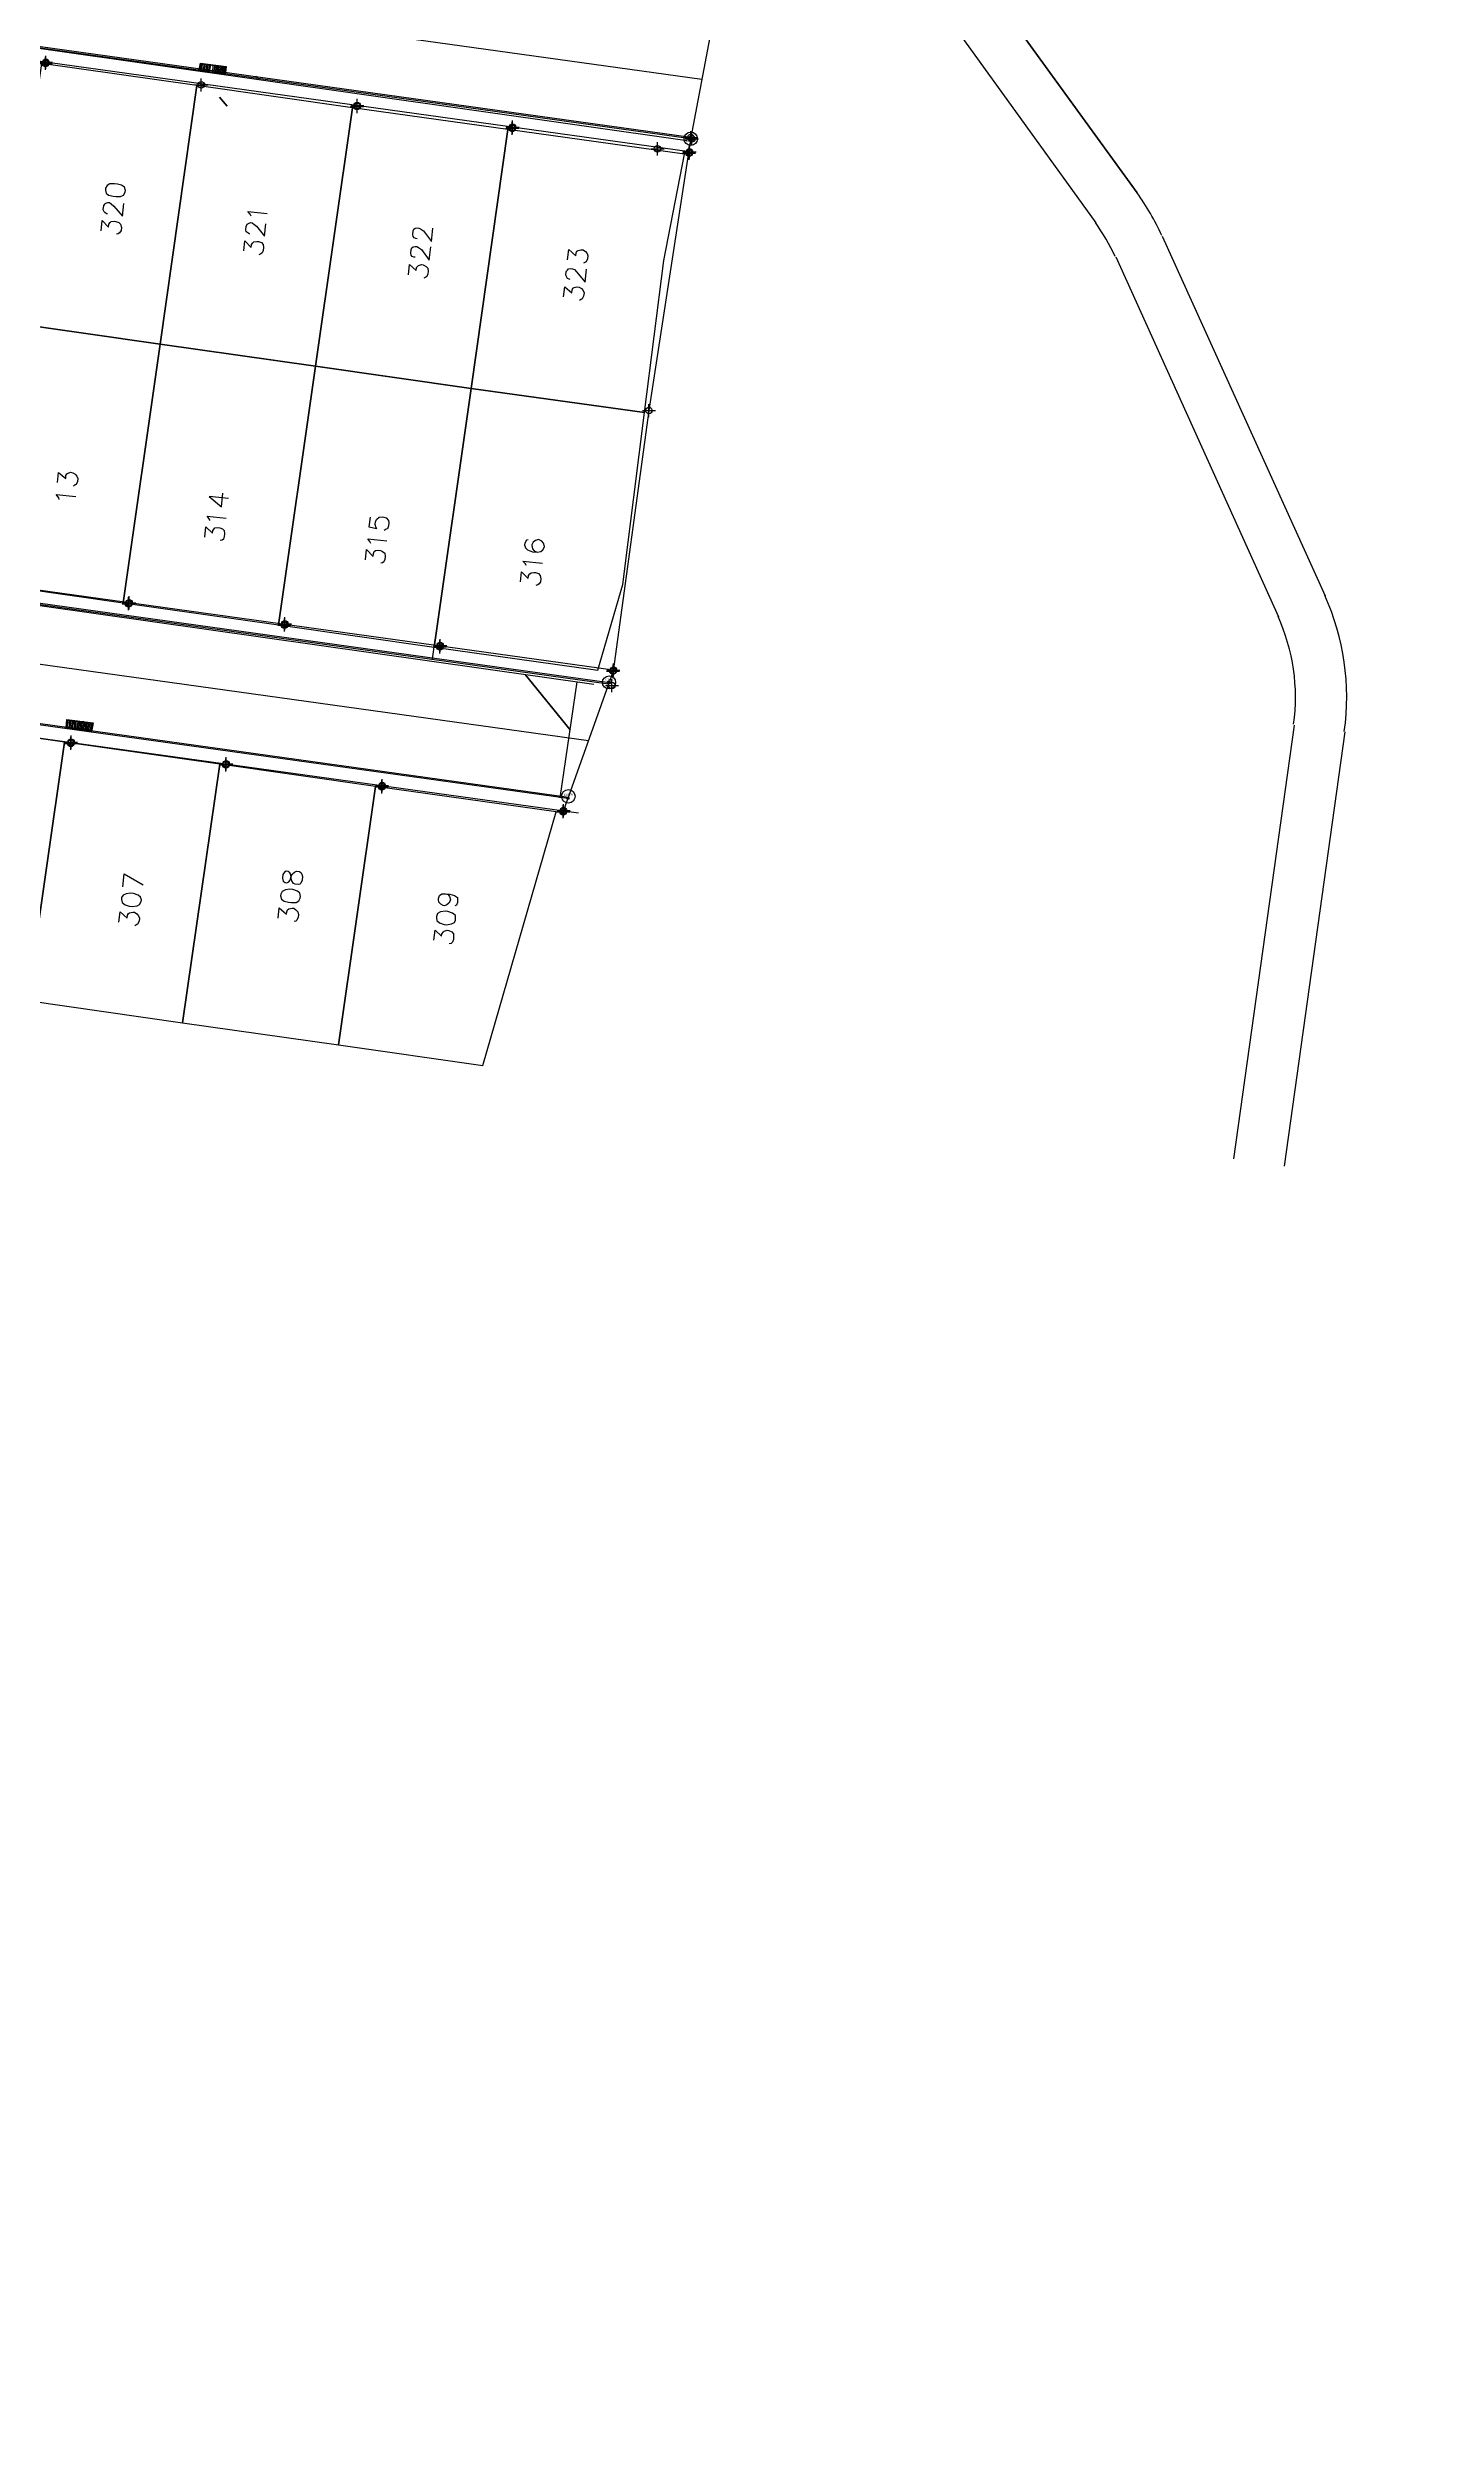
# Model space of a CAD drawing. Header units: metres. Extents: x -977055 to 805873, y -1033982 to 242021.
# Drawn here: x 1088.6 to 1194.6, y 727.7 to 909.6 of the extents above; entities that cross this region are included whole.
import ezdxf

# ---------------------------------------------------------------- set-up
doc = ezdxf.new("R2010")
doc.units = ezdxf.units.M
for name, color, linetype in [('C-ROAD-PROF-TEXT', 11, 'Continuous'), ('NIVEL BORDILLO', 6, 'Continuous'), ('V-NODE', 1, 'Continuous')]:
    doc.layers.add(name, color=color, linetype=linetype)
doc.layers.add('PDF2_area escolar', color=7, linetype='Continuous', true_color=0x989898)
doc.layers.add('PDF_Geometry', color=7, linetype='Continuous', true_color=0x797979)
doc.styles.add('MtXpl_Calibri', font='calibri.ttf')

# ---------------------------------------------------------------- blocks, each defined once
blk = doc.blocks.new('base')
at = {"layer": 'PDF_Geometry', "lineweight": 25, "extrusion": (-0.000787417, 0.063364, 0.99799), "elevation": 0.03}
for points in [[(-314.36, -197.29), (-299.6, -195.68), (-292.74, -194.19), (-282.66, -192.11), (-274.48, -190.36), (-258.04, -185.15), (-248.03, -180.61), (-240.54, -177.71), (-228.64, -174.04), (-222.73, -172.71), (-217.38, -171.04), (-209.93, -169.25), (-202.16, -164.76), (-196.2, -160.28), (-195.07, -159.82), (-178.09, -157.46), (-154.3, -156.61), (-136.67, -154.61), (-124.44, -153.16), (-118.07, -151.47), (-100.79, -146.65), (-80.95, -140.97), (-73.38, -139.33), (-61.69, -135.82), (-40.5, -131.6), (-37.73, -130.87), (-17.66, -129.44), (1.31, -127.46), (21.09, -124.93), (41.01, -122.83), (47.38, -123.46), (63.59, -123.19), (81.4, -124.31), (85.64, -96.07), (88.7, -66.39), (92.81, -40.78), (97.16, -22.39), (100.6, -1.56), (102.48, 8.32), (109.69, 37.36), (117.53, 76.62), (126.22, 115.64), (131.51, 149.59), (134.68, 173.97), (136.92, 195.59), (139.96, 229.68), (141.56, 250.68), (142.61, 271.37), (143.25, 283.21), (147.07, 312.94), (152.58, 355.63), (153.55, 396.04), (150.87, 418.02), (151.78, 438.64), (150.96, 458.03), (151.78, 438.64), (150.87, 418.02), (153.55, 396.04), (152.58, 355.63), (147.07, 312.94), (143.25, 283.21), (142.61, 271.37), (141.56, 250.68), (139.96, 229.68), (136.92, 195.59), (134.68, 173.97), (131.51, 149.59), (126.22, 115.64), (117.53, 76.62), (109.69, 37.36), (102.48, 8.32), (100.6, -1.56), (97.16, -22.39), (92.81, -40.78), (88.7, -66.39), (85.64, -96.07), (81.4, -124.31), (63.59, -123.19), (47.38, -123.46), (41.01, -122.83), (21.09, -124.93), (1.31, -127.46), (-17.66, -129.44), (-37.73, -130.87), (-40.5, -131.6), (-61.69, -135.82), (-73.38, -139.33), (-80.95, -140.97), (-100.79, -146.65), (-118.07, -151.47), (-124.44, -153.16), (-136.67, -154.61), (-154.3, -156.61), (-178.09, -157.46), (-195.07, -159.82), (-196.2, -160.28), (-202.16, -164.76), (-209.93, -169.25), (-217.38, -171.04), (-222.73, -172.71), (-228.64, -174.04), (-240.54, -177.71), (-248.03, -180.61), (-258.04, -185.15), (-274.48, -190.36), (-282.66, -192.11), (-292.74, -194.19), (-299.6, -195.68), (-314.36, -197.29), (-312.18, -178.45), (-309.15, -157.9), (-306.88, -132.9), (-305.82, -118), (-298.64, -78.8), (-291.06, -45.08), (-282.25, -15.12), (-275.64, 10.47), (-270.32, 33.9), (-263.82, 63.16), (-258.15, 86.41), (-284.42, 123.89)], [(-253.28, 117.21), (-163.47, 103.24), (-161.54, 104.68), (-155.57, 143.05), (-157.01, 144.98), (-245.63, 158.72)], [(-218.01, 111.67), (-216.1, 111.39), (-216.21, 110.85), (-218.08, 111.12)], [(-216.19, 111.4), (-216.25, 110.85)], [(-216.28, 111.41), (-216.34, 110.86)], [(-216.37, 111.42), (-216.48, 110.88)], [(-216.46, 111.43), (-216.57, 110.89)], [(-216.6, 111.45), (-216.66, 110.9)], [(-216.69, 111.46), (-216.76, 110.91)], [(-216.78, 111.47), (-216.89, 110.93)], [(-216.87, 111.48), (-216.98, 110.94)], [(-217.1, 111.51), (-217.17, 110.96)], [(-217.19, 111.57), (-217.3, 110.98)], [(-217.28, 111.58), (-217.39, 111.04)], [(-217.42, 111.59), (-217.48, 111.05)], [(-217.51, 111.61), (-217.57, 111.06)], [(-217.6, 111.62), (-217.71, 111.07)], [(-217.69, 111.63), (-217.8, 111.08)], [(-217.83, 111.64), (-217.89, 111.1)], [(-217.92, 111.66), (-217.98, 111.11)], [(-208.42, 123.54), (-208.51, 122.76), (-209, 123.29), (-209.03, 123.06), (-209.14, 122.93), (-209.2, 122.85), (-209.43, 122.83), (-209.57, 122.84), (-209.79, 122.92), (-209.91, 123.07), (-209.98, 123.31), (-209.95, 123.54), (-209.83, 123.71), (-209.73, 123.79), (-209.59, 123.82)], [(-208.94, 122.26), (-208.85, 122.25), (-208.73, 122.14), (-208.69, 122.09), (-208.61, 121.94), (-208.65, 121.62), (-208.76, 121.5), (-208.81, 121.45), (-208.96, 121.38), (-209.09, 121.4), (-209.22, 121.5), (-209.43, 121.67), (-210.08, 122.44), (-210.2, 121.48)], [(-219.9, 122.56), (-219.82, 122.41), (-219.66, 122.21), (-221.12, 122.38)], [(-219.3, 125.22), (-219.39, 124.45), (-219.88, 124.97), (-219.91, 124.74), (-220.02, 124.61), (-220.08, 124.53), (-220.31, 124.51), (-220.45, 124.53), (-220.67, 124.6), (-220.79, 124.75), (-220.81, 124.99), (-220.78, 125.22), (-220.71, 125.39), (-220.61, 125.47), (-220.46, 125.55)], [(-219.78, 123.94), (-219.73, 123.93), (-219.61, 123.82), (-219.52, 123.77), (-219.49, 123.62), (-219.52, 123.35), (-219.59, 123.17), (-219.69, 123.14), (-219.84, 123.06), (-219.97, 123.08), (-220.1, 123.19), (-220.31, 123.35), (-220.91, 124.12), (-221.03, 123.16)], [(-232.56, 124.46), (-232.47, 124.44), (-232.34, 124.38), (-232.26, 124.28), (-232.23, 124.14), (-232.26, 123.86), (-232.32, 123.73), (-232.42, 123.65), (-232.57, 123.62), (-232.7, 123.64), (-232.84, 123.7), (-233.05, 123.87), (-233.65, 124.68), (-233.77, 123.67)], [(-289.49, 124.96), (-301.59, 152.67)], [(-231.86, 127.2), (-231.95, 126.42), (-232.45, 126.9), (-232.48, 126.67), (-232.59, 126.55), (-232.64, 126.51), (-232.88, 126.44), (-233.01, 126.46), (-233.23, 126.58), (-233.35, 126.73), (-233.37, 126.96), (-233.35, 127.15), (-233.27, 127.37), (-233.18, 127.41), (-233.03, 127.48)], [(-232.39, 125.87), (-232.3, 125.86), (-232.17, 125.8), (-232.09, 125.7), (-232.06, 125.55), (-232.09, 125.28), (-232.15, 125.15), (-232.25, 125.07), (-232.4, 125.04), (-232.53, 125.06), (-232.67, 125.12), (-232.88, 125.28), (-233.47, 126.1), (-233.6, 125.09)], [(-244.22, 127.72), (-244.13, 127.7), (-244, 127.64), (-243.97, 127.55), (-243.89, 127.4), (-243.92, 127.12), (-244.03, 127), (-244.09, 126.91), (-244.23, 126.88), (-244.41, 126.9), (-244.55, 126.97), (-244.71, 127.13), (-245.35, 127.94), (-245.48, 126.94)], [(-244.03, 126.21), (-244.13, 125.43), (-244.67, 125.91), (-244.7, 125.69), (-244.76, 125.55), (-244.86, 125.52), (-245.05, 125.45), (-245.24, 125.47), (-245.41, 125.59), (-245.53, 125.74), (-245.6, 125.93), (-245.57, 126.16), (-245.45, 126.38), (-245.4, 126.42), (-245.25, 126.49)], [(-285.92, 126.52), (-298.02, 154.23)], [(-243.69, 129.04), (-243.79, 128.27), (-244.33, 128.75), (-244.36, 128.52), (-244.42, 128.39), (-244.52, 128.35), (-244.71, 128.28), (-244.89, 128.31), (-245.07, 128.42), (-245.19, 128.57), (-245.26, 128.77), (-245.23, 129), (-245.11, 129.21), (-245.06, 129.25), (-244.91, 129.33)], [(-204.85, 142.77), (-204.94, 142), (-205.49, 142.48), (-205.51, 142.25), (-205.58, 142.12), (-205.67, 142.08), (-205.87, 142.01), (-206.05, 142.04), (-206.22, 142.15), (-206.34, 142.3), (-206.41, 142.5), (-206.38, 142.73), (-206.27, 142.94), (-206.21, 142.98), (-206.07, 143.06)], [(-204.97, 144.09), (-204.94, 143.94), (-204.74, 143.69), (-206.25, 143.87)], [(-217.9, 144.16), (-216.43, 143.98), (-217.36, 144.79), (-217.48, 143.74)], [(-216.06, 147.09), (-216.15, 146.31), (-216.65, 146.79), (-216.67, 146.61), (-216.78, 146.48), (-216.84, 146.4), (-217.07, 146.38), (-217.21, 146.39), (-217.43, 146.47), (-217.55, 146.62), (-217.57, 146.86), (-217.55, 147.08), (-217.48, 147.26), (-217.37, 147.34), (-217.23, 147.37)], [(-216.49, 145.84), (-216.41, 145.7), (-216.25, 145.49), (-217.72, 145.67)], [(-228.7, 145.74), (-228.61, 146.47), (-229.2, 146.59), (-229.16, 146.54), (-229.09, 146.3), (-229.12, 146.07), (-229.23, 145.9), (-229.39, 145.73), (-229.63, 145.71), (-229.76, 145.73), (-229.94, 145.8), (-230.1, 146), (-230.13, 146.19), (-230.1, 146.42), (-230.03, 146.64), (-229.93, 146.67), (-229.78, 146.75)], [(-228.31, 148.98), (-228.4, 148.21), (-228.89, 148.73), (-228.92, 148.5), (-228.98, 148.37), (-229.09, 148.29), (-229.32, 148.27), (-229.46, 148.29), (-229.63, 148.36), (-229.8, 148.51), (-229.82, 148.75), (-229.79, 148.98), (-229.72, 149.15), (-229.62, 149.23), (-229.48, 149.26)], [(-228.73, 147.74), (-228.66, 147.59), (-228.5, 147.38), (-229.96, 147.56)], [(-240.76, 147.61), (-240.62, 147.64), (-240.5, 147.86), (-240.48, 147.99), (-240.55, 148.23), (-240.71, 148.39), (-241.07, 148.53), (-241.43, 148.57), (-241.72, 148.51), (-241.87, 148.39), (-241.99, 148.17), (-242, 148.13), (-241.93, 147.89), (-241.81, 147.74), (-241.59, 147.62), (-241.55, 147.61), (-241.31, 147.67), (-241.15, 147.8), (-241.04, 148.01), (-241.03, 148.06), (-241.09, 148.3), (-241.21, 148.45), (-241.43, 148.57)], [(-240.14, 150.83), (-240.23, 150.05), (-240.73, 150.57), (-240.76, 150.34), (-240.86, 150.22), (-240.97, 150.14), (-241.15, 150.11), (-241.29, 150.13), (-241.51, 150.2), (-241.63, 150.36), (-241.7, 150.6), (-241.67, 150.83), (-241.56, 151), (-241.46, 151.08), (-241.31, 151.11)], [(-240.57, 149.58), (-240.54, 149.44), (-240.33, 149.23), (-241.84, 149.41)], [(-242.97, 167.4), (-244.36, 158.52)], [(-207.19, 161.79), (-205.33, 161.52), (-205.39, 160.97), (-207.31, 161.25)], [(-205.37, 161.52), (-205.48, 160.98)], [(-205.51, 161.54), (-205.58, 160.99)], [(-205.6, 161.55), (-205.67, 161)], [(-205.69, 161.56), (-205.8, 161.02)], [(-205.78, 161.57), (-205.9, 161.03)], [(-205.92, 161.59), (-205.99, 161.04)], [(-206.01, 161.65), (-206.08, 161.05)], [(-206.1, 161.66), (-206.21, 161.11)], [(-206.19, 161.67), (-206.3, 161.12)], [(-206.33, 161.68), (-206.39, 161.14)], [(-206.42, 161.7), (-206.48, 161.15)], [(-206.51, 161.71), (-206.62, 161.16)], [(-206.6, 161.72), (-206.71, 161.17)], [(-206.74, 161.73), (-206.8, 161.19)], [(-206.83, 161.74), (-206.9, 161.2)], [(-206.92, 161.76), (-207.03, 161.21)], [(-207.01, 161.77), (-207.12, 161.22)], [(-207.15, 161.78), (-207.22, 161.23)], [(-299.11, 162.52), (-294.05, 195.67)], [(-302.98, 163.08), (-297.91, 196.28)], [(-209.46, 173.79), (-209.58, 172.79), (-211.01, 173.66)], [(-209.13, 176.49), (-209.23, 175.71), (-209.77, 176.2), (-209.8, 175.97), (-209.86, 175.84), (-209.96, 175.8), (-210.2, 175.74), (-210.33, 175.75), (-210.51, 175.87), (-210.63, 176.02), (-210.7, 176.21), (-210.67, 176.44), (-210.55, 176.66), (-210.5, 176.7), (-210.35, 176.78)], [(-221.3, 176.33), (-221.39, 175.56), (-221.94, 176.04), (-221.96, 175.86), (-222.02, 175.72), (-222.13, 175.64), (-222.37, 175.58), (-222.5, 175.6), (-222.67, 175.71), (-222.8, 175.86), (-222.86, 176.1), (-222.84, 176.29), (-222.72, 176.5), (-222.66, 176.59), (-222.52, 176.62)], [(-234.12, 174.63), (-234.3, 174.7), (-234.42, 174.85), (-234.48, 175.09), (-234.47, 175.18), (-234.36, 175.36), (-234.2, 175.48), (-234.01, 175.55), (-233.92, 175.53), (-233.75, 175.42), (-233.58, 175.26), (-233.56, 175.07), (-233.57, 174.98), (-233.64, 174.76), (-233.84, 174.64), (-234.12, 174.63), (-234.44, 174.67), (-234.8, 174.76), (-235.01, 174.92), (-235.03, 175.16), (-235.01, 175.3), (-234.94, 175.52), (-234.8, 175.55)], [(-233.18, 178.18), (-233.28, 177.4), (-233.77, 177.88), (-233.8, 177.7), (-233.91, 177.53), (-233.96, 177.49), (-234.2, 177.42), (-234.34, 177.44), (-234.55, 177.56), (-234.68, 177.71), (-234.69, 177.95), (-234.67, 178.13), (-234.6, 178.35), (-234.5, 178.43), (-234.35, 178.46)]]:
    blk.add_lwpolyline(points, dxfattribs=at)
for points in [[(-287.62, 121.63), (-267.3, 92.8)], [(-200.96, 130.43), (-212.84, 132.28), (-215.87, 112.52), (-204.03, 110.68)], [(-218.05, 111.72), (-216.04, 111.43), (-216.17, 110.8), (-218.13, 111.08)], [(-216.21, 110.85), (-216.1, 111.39), (-218.01, 111.67), (-218.08, 111.12)], [(-212.84, 132.28), (-224.67, 134.12), (-227.75, 114.37), (-215.87, 112.52)], [(-224.67, 134.12), (-236.55, 135.97), (-239.59, 116.17), (-227.75, 114.37)], [(-236.55, 135.97), (-249.76, 137.98), (-251.39, 126.35), (-253.06, 118.25), (-239.59, 116.17)], [(-208.79, 120.43), (-208.86, 120.67), (-209.02, 120.83), (-209.38, 120.92), (-209.61, 120.95), (-209.94, 120.94), (-210.18, 120.83), (-210.3, 120.61), (-210.32, 120.48), (-210.25, 120.24), (-210.04, 120.07), (-209.73, 119.99), (-209.5, 119.96), (-209.13, 119.96), (-208.93, 120.08), (-208.81, 120.3)], [(-197.88, 150.19), (-209.76, 152.04), (-212.84, 132.28), (-200.96, 130.43)], [(-209.76, 152.04), (-221.6, 153.88), (-224.67, 134.12), (-212.84, 132.28)], [(-221.6, 153.88), (-233.48, 155.73), (-236.55, 135.97), (-224.67, 134.12)], [(-233.48, 155.73), (-245.95, 157.65), (-247.94, 151.12), (-249.76, 137.98), (-236.55, 135.97)], [(-190.19, 180.56), (-202.07, 182.41), (-205.14, 162.65), (-193.26, 160.81)], [(-207.23, 161.89), (-205.28, 161.56), (-205.35, 160.92), (-207.36, 161.21)], [(-205.39, 160.97), (-205.33, 161.52), (-207.19, 161.79), (-207.31, 161.25)], [(-202.07, 182.41), (-213.9, 184.25), (-216.98, 164.5), (-205.14, 162.65)], [(-213.9, 184.25), (-225.78, 186.1), (-228.86, 166.35), (-216.98, 164.5)], [(-225.78, 186.1), (-236.8, 187.8), (-242.65, 168.47), (-228.86, 166.35)], [(-221.67, 173.27), (-221.73, 173.51), (-221.86, 173.62), (-222, 173.63), (-222.15, 173.56), (-222.25, 173.43), (-222.33, 173.16), (-222.45, 172.95), (-222.6, 172.83), (-222.75, 172.75), (-222.98, 172.78), (-223.11, 172.89), (-223.14, 172.98), (-223.21, 173.18), (-223.18, 173.45), (-223.06, 173.67), (-223, 173.76), (-222.86, 173.78), (-222.63, 173.76), (-222.5, 173.7), (-222.39, 173.5), (-222.32, 173.3), (-222.3, 173.02), (-222.23, 172.87), (-222.1, 172.77), (-221.96, 172.75), (-221.82, 172.82), (-221.7, 173)], [(-209.34, 174.75), (-209.41, 174.99), (-209.62, 175.16), (-209.93, 175.29), (-210.16, 175.31), (-210.53, 175.27), (-210.73, 175.15), (-210.85, 174.93), (-210.87, 174.8), (-210.8, 174.6), (-210.63, 174.44), (-210.28, 174.31), (-210.05, 174.28), (-209.72, 174.33), (-209.47, 174.44), (-209.36, 174.62)], [(-221.51, 174.64), (-221.57, 174.88), (-221.78, 175.05), (-222.1, 175.13), (-222.32, 175.16), (-222.7, 175.16), (-222.89, 175.04), (-223.01, 174.82), (-223.03, 174.69), (-222.97, 174.45), (-222.8, 174.29), (-222.45, 174.15), (-222.22, 174.12), (-221.89, 174.18), (-221.64, 174.29), (-221.52, 174.5)], [(-233.39, 176.49), (-233.41, 176.68), (-233.62, 176.84), (-233.98, 176.98), (-234.16, 177), (-234.54, 176.95), (-234.78, 176.84), (-234.85, 176.67), (-234.86, 176.53), (-234.85, 176.3), (-234.63, 176.13), (-234.28, 176), (-234.1, 175.97), (-233.72, 176.02), (-233.47, 176.13), (-233.4, 176.35)]]:
    blk.add_lwpolyline(points, close=True, dxfattribs=at)
at = {"layer": 'PDF_Geometry', "color": 3, "lineweight": 40, "extrusion": (-0.000787417, 0.063364, 0.99799), "elevation": 0.03}
for points in [[(-220.64, 112.12), (-220.4, 111.86)], [(-218.17, 114.14), (-217.61, 113.43)]]:
    blk.add_lwpolyline(points, dxfattribs=at)
at = {"layer": 'PDF_Geometry', "color": 215, "lineweight": 50, "true_color": 0xa9529f, "extrusion": (-0.000787417, 0.063364, 0.99799), "elevation": 0.03}
blk.add_lwpolyline([(-218.17, 114.14), (-217.61, 113.43)], dxfattribs=at)
at = {"layer": 'PDF_Geometry', "color": 11, "lineweight": 40, "true_color": 0xff7f7f, "extrusion": (-0.000787417, 0.063364, 0.99799), "elevation": 0.03}
blk.add_lwpolyline([(-243.78, 162.21), (-240.4, 157.91)], dxfattribs=at)
at = {"layer": 'PDF_Geometry', "color": 4, "lineweight": 40, "extrusion": (-0.000787417, 0.063364, 0.99799), "elevation": 0.03}
blk.add_lwpolyline([(-206.58, 161.11), (-206.59, 161.07)], dxfattribs=at)
blk = doc.blocks.new('*U4958')
at = {"color": 0, "linetype": 'ByBlock', "lineweight": -2, "transparency": 16777216}
for p, q in [((-1, 0), (1, 0)), ((0, -1), (0, 1))]:
    blk.add_line(p, q, dxfattribs=at)
blk.add_circle((0, 0), 0.5, dxfattribs=at)

msp = doc.modelspace()

# ---------------------------------------------------------------- linework, layer by layer
for centre, radius in [((1137.73257, 902.66668, 1007.297), 0.51057), ((1131.4865, 861.13066, 1010.499), 0.50164), ((1128.3813, 852.42909), 0.51537)]:
    msp.add_circle(centre, radius)
at = {"layer": 'NIVEL BORDILLO', "color": 2}
for p, q in [((1138.57687, 907.1935, 1007.297), (1048.84024, 919.6875, 1007.297)), ((1137.73257, 902.66668, 1007.297), (1046.17528, 915.41417, 1007.297)), ((1137.74636, 902.76572, 1007.297), (1047.78232, 915.29139, 1007.297)), ((1137.631, 901.67117, 1007.297), (1048.068, 914.141, 1007.297)), ((1139.611, 912.719, 997.634), (1137.746, 902.754, 997.634)), ((1137.746, 902.754, 997.634), (1134.538, 881.895, 997.634)), ((1134.538, 881.895, 997.634), (1131.789, 861.984, 997.634)), ((1041.99717, 873.47728, 1010.499), (1131.45239, 861.03444, 1010.499)), ((1042.04933, 873.57099, 1010.499), (1131.4865, 861.13066, 1010.499)), ((1042.57091, 874.50807, 1010.499), (1131.789, 862.09821, 1010.499)), ((1040.7707, 869.10456, 1010.499), (1129.91752, 856.70461, 1010.499)), ((1039.09473, 864.69339, 1010.499), (1128.34854, 852.27856, 1010.499)), ((1040.75725, 864.5631, 1010.499), (1128.38265, 852.37478, 1010.499)), ((1039.99919, 863.55796, 1010.499), (1129.14601, 851.15801, 1010.499)), ((1131.789, 861.984, 997.634), (1128.013, 851.332, 997.634))]:
    msp.add_line(p, q, dxfattribs=at)
at = {"layer": 'NIVEL BORDILLO'}
msp.add_line((1117.99035, 862.89976, 1010.68438), (1118.20544, 864.40079, 1008.89602), dxfattribs=at)
at = {"layer": 'NIVEL BORDILLO', "color": 2}
for centre, radius in [((1131.4865, 861.13066, 1010.499), 0.11455), ((1128.34804, 852.27713, 997.634), 0.07925)]:
    msp.add_circle(centre, radius, dxfattribs=at)
at = {"layer": 'PDF_Geometry', "lineweight": 25, "extrusion": (-0.000787417, 0.063364, 0.99799)}
for centre, radius, start, end in [((-1167.43922, -807.46626, 1060.76006), 18.89864, 203.6228569, 215.163932), ((-1167.4388, -807.46615, 1060.76006), 14.98582, 203.6225309, 215.1633667), ((-1179.54293, -779.76211, 1060.76006), 18.89865, 171.3063577, 203.6226689), ((-1179.54308, -779.76209, 1060.76006), 14.98527, 171.3063379, 203.6228828)]:
    msp.add_arc(centre, radius, start, end, dxfattribs=at)

# ---------------------------------------------------------------- block references
at = {"layer": 'PDF2_area escolar'}
msp.add_blockref('base', (882.736, 1016.336, 999.038), dxfattribs=at)
at = {"layer": 'V-NODE', "color": 2, "lineweight": -2, "xscale": 0.5, "yscale": 0.5, "zscale": 0.5}
for p in [(1088.441, 908.427, 1005.651), (1088.455, 908.513, 1005.665), (1100.333, 906.784, 1005.925), (1112.232, 905.126, 1006.065), (1112.249, 905.215, 1006.077), (1124.094, 903.466, 1006.303), (1124.115, 903.553, 1006.315), (1135.195, 901.902, 1006.471), (1137.746, 902.754, 1007.212), (1137.81, 902.655, 1007.276), (1137.603, 901.566, 1007.286), (1137.631, 901.658, 1007.297), (1134.538, 881.895, 1007.962), (1094.822, 867.211, 1009.233), (1094.782, 867.142, 1009.246), (1106.686, 865.511, 1009.237), (1106.718, 865.615, 1009.227), (1118.554, 863.85, 1009.414), (1118.594, 863.943, 1009.417), (1131.789, 861.984, 1009.712), (1131.82, 862.074, 1009.716), (1131.707, 860.89, 1009.784), (1090.359, 856.475, 1010.489), (1090.382, 856.566, 1010.512), (1102.218, 854.825, 1010.49), (1102.245, 854.908, 1010.506), (1114.117, 853.152, 1010.579), (1114.148, 853.245, 1010.59), (1127.981, 851.247, 1010.499), (1128.013, 851.332, 1010.511)]:
    msp.add_blockref('*U4958', p, dxfattribs=at)

# ---------------------------------------------------------------- texts
at = {"layer": 'C-ROAD-PROF-TEXT', "color": 2, "style": 'MtXpl_Calibri'}
for s, p in [('1005.62', (1137.34088, 902.45827, 997.634)), ('1009.61', (1131.18062, 861.28188, 997.634)), ('1009.78', (1128.02086, 852.47884, 1009.505))]:
    msp.add_text(s, height=0.1375, rotation=0.5711077, dxfattribs=at).set_placement(p)

doc.saveas('drawing.dxf')
